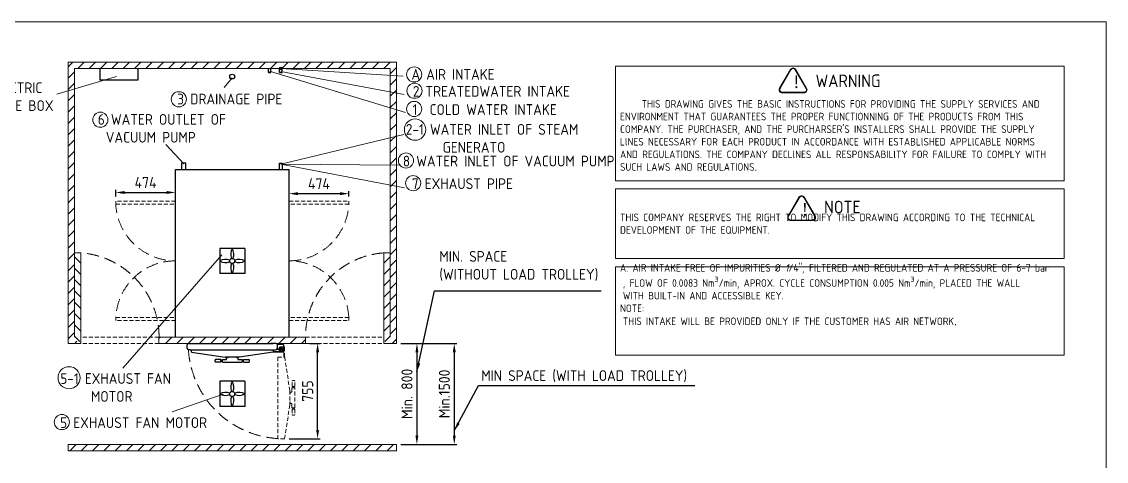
# Model space of a CAD drawing. Header units: millimetres. Extents: x -397499 to -384314, y -31382 to -22112.
# Drawn here: x -392909 to -384314, y -25597 to -22112 of the extents above; entities that cross this region are included whole.
import ezdxf

# ---------------------------------------------------------------- set-up
doc = ezdxf.new("R2010")
doc.units = ezdxf.units.MM
doc.header["$MEASUREMENT"] = 0
doc.linetypes.add('HIDDEN', pattern=[9.525, 6.35, -3.175])
doc.layers.get('0').update_dxf_attribs({"lineweight": 25})
for name, color, linetype, lineweight in [('D', 3, 'Continuous', 13), ('F', 7, 'Continuous', 15), ('H', 2, 'HIDDEN', 15), ('S', 4, 'Continuous', 15)]:
    doc.layers.add(name, color=color, linetype=linetype, lineweight=lineweight)
doc.styles.get("Standard").update_dxf_attribs({"font": 'KAIU.TTF'})
doc.styles.add('STU25', font='isocp2.shx')
doc.dimstyles.new('STU25', dxfattribs={"dimscale": 35, "dimtxt": 2.5, "dimasz": 2, "dimexe": 0.6, "dimexo": 1, "dimgap": 1, "dimtad": 1, "dimdsep": 46, "dimtxsty": 'STU25', "dimcen": 2, "dimazin": 2, "dimtfac": 1, "dimtmove": 0, "dimatfit": 3, "dimfxl": 0, "dimtolj": 1, "dimtzin": 0, "dimarcsym": 0})
doc.dimstyles.new('STU25$7', dxfattribs={"dimscale": 35, "dimtxt": 2.5, "dimasz": 2, "dimexe": 1.25, "dimexo": 0.625, "dimgap": 1, "dimtad": 0, "dimdec": 4, "dimdsep": 46, "dimtxsty": 'STU25', "dimcen": 2.5, "dimazin": 2, "dimtfac": 1, "dimtdec": 4, "dimtmove": 0, "dimatfit": 3, "dimfxl": 0, "dimtolj": 1, "dimtzin": 0, "dimarcsym": 0})
pattern_1 = [(45, (-158479.32, -8515.313), (-44.90128, 44.90128), [])]

# ---------------------------------------------------------------- blocks, each defined once
blk = doc.blocks.new('*D8')
at = {"layer": 'D', "color": 0, "lineweight": -2}
for p, q in [((-390790.3, -23524.2), (-390790.3, -23454.6)), ((-390316.3, -23499.2), (-390316.3, -23454.6)), ((-390720.3, -23475.6), (-390386.3, -23475.6))]:
    blk.add_line(p, q, dxfattribs=at)
at = {"layer": 'D', "color": 0}
for points in [[(-390720.3, -23463.9), (-390720.3, -23487.3), (-390790.3, -23475.6)], [(-390386.3, -23487.3), (-390386.3, -23463.9), (-390316.3, -23475.6)]]:
    blk.add_solid(points, dxfattribs=at)
at = {"layer": 'Defpoints', "color": 0}
for p in [(-390316.3, -23475.6), (-390316.3, -23534.2), (-390790.3, -23559.2)]:
    blk.add_point(p, dxfattribs=at)
at = {"layer": 'D', "color": 0, "insert": (-390553.3, -23396.8), "char_height": 87.5, "attachment_point": 5, "style": 'STU25'}
blk.add_mtext('\\A1;474', dxfattribs=at)
blk = doc.blocks.new('*D9')
at = {"layer": 'D', "color": 0, "lineweight": -2}
for p, q in [((-392164.3, -23499.2), (-392164.3, -23445.3)), ((-391690.3, -23499.2), (-391690.3, -23445.3)), ((-392094.3, -23466.3), (-391760.3, -23466.3))]:
    blk.add_line(p, q, dxfattribs=at)
at = {"layer": 'D', "color": 0}
for points in [[(-392094.3, -23454.6), (-392094.3, -23477.9), (-392164.3, -23466.3)], [(-391760.3, -23477.9), (-391760.3, -23454.6), (-391690.3, -23466.3)]]:
    blk.add_solid(points, dxfattribs=at)
at = {"layer": 'Defpoints', "color": 0}
for p in [(-392164.3, -23534.2), (-391690.3, -23466.3), (-391690.3, -23534.2)]:
    blk.add_point(p, dxfattribs=at)
at = {"layer": 'D', "color": 0, "insert": (-391927.3, -23387.5), "char_height": 87.5, "attachment_point": 5, "style": 'STU25'}
blk.add_mtext('\\A1;474', dxfattribs=at)
blk = doc.blocks.new('*D10')
at = {"layer": 'D', "color": 0, "lineweight": -2}
for p, q in [((-390624.5, -24663.2), (-390543.1, -24663.2)), ((-390564.1, -25347.9), (-390564.1, -24733.2)), ((-390790.2, -25417.9), (-390543.1, -25417.9))]:
    blk.add_line(p, q, dxfattribs=at)
at = {"layer": 'D', "color": 0}
for points in [[(-390552.4, -24733.2), (-390575.8, -24733.2), (-390564.1, -24663.2)], [(-390575.8, -25347.9), (-390552.4, -25347.9), (-390564.1, -25417.9)]]:
    blk.add_solid(points, dxfattribs=at)
at = {"layer": 'Defpoints', "color": 0}
for p in [(-390659.5, -24663.2), (-390564.1, -24663.2), (-390825.2, -25417.9)]:
    blk.add_point(p, dxfattribs=at)
at = {"layer": 'D', "color": 0, "insert": (-390642.9, -25040.5), "char_height": 87.5, "attachment_point": 5, "rotation": 90, "style": 'STU25'}
blk.add_mtext('\\A1;{\\Fisocp2.shx;755}', dxfattribs=at)
blk = doc.blocks.new('*D13')
at = {"layer": 'D', "color": 0, "lineweight": -2}
for p, q in [((-389905.3, -24663.2), (-389756.3, -24663.2)), ((-389777.3, -24733.2), (-389777.3, -25393.2)), ((-389905.3, -25463.2), (-389756.3, -25463.2))]:
    blk.add_line(p, q, dxfattribs=at)
at = {"layer": 'D', "color": 0}
for points in [[(-389765.6, -24733.2), (-389788.9, -24733.2), (-389777.3, -24663.2)], [(-389788.9, -25393.2), (-389765.6, -25393.2), (-389777.3, -25463.2)]]:
    blk.add_solid(points, dxfattribs=at)
at = {"layer": 'Defpoints', "color": 0}
for p in [(-389940.3, -24663.2), (-389940.3, -25463.2), (-389777.3, -25463.2)]:
    blk.add_point(p, dxfattribs=at)
at = {"layer": 'D', "color": 0, "insert": (-389856, -25063.2), "char_height": 87.5, "attachment_point": 5, "rotation": 90, "style": 'STU25'}
blk.add_mtext('\\A1;{\\Fisocp2.shx;Min. 800}', dxfattribs=at)
blk = doc.blocks.new('*D14')
at = {"layer": 'D', "color": 0, "lineweight": -2}
for p, q in [((-389905.3, -24663.2), (-389460.2, -24663.2)), ((-389481.2, -24733.2), (-389481.2, -25393.2)), ((-389905.3, -25463.2), (-389460.2, -25463.2))]:
    blk.add_line(p, q, dxfattribs=at)
at = {"layer": 'D', "color": 0}
for points in [[(-389469.5, -24733.2), (-389492.8, -24733.2), (-389481.2, -24663.2)], [(-389492.8, -25393.2), (-389469.5, -25393.2), (-389481.2, -25463.2)]]:
    blk.add_solid(points, dxfattribs=at)
at = {"layer": 'Defpoints', "color": 0}
for p in [(-389940.3, -24663.2), (-389940.3, -25463.2), (-389481.2, -25463.2)]:
    blk.add_point(p, dxfattribs=at)
at = {"layer": 'D', "color": 0, "insert": (-389559.9, -25063.2), "char_height": 87.5, "attachment_point": 5, "rotation": 90, "style": 'STU25'}
blk.add_mtext('\\A1;{\\Fisocp2.shx;Min.1500}', dxfattribs=at)

msp = doc.modelspace()

# ---------------------------------------------------------------- hatches: boundary and pattern name
at = {"layer": 'D'}
h = msp.add_hatch(color=11, dxfattribs=at)
edge = h.paths.add_edge_path()
edge.add_line((-386817.712, -22491.731), (-386903.071, -22639.577))
edge.add_arc((-386881.42, -22652.077), 25, 149.9999999, 270)
edge.add_line((-386881.42, -22677.077), (-386710.702, -22677.077))
edge.add_arc((-386710.702, -22652.077), 25, 270, 389.9999999)
edge.add_line((-386689.051, -22639.577), (-386774.41, -22491.731))
edge.add_arc((-386796.061, -22504.231), 25, 30, 150)
edge = h.paths.add_edge_path(flags=16)
edge.add_arc((-386796.061, -22504.231), 20, 30, 150)
edge.add_line((-386813.382, -22494.231), (-386898.741, -22642.077))
edge.add_arc((-386881.42, -22652.077), 20, 149.9999999, 270)
edge.add_line((-386881.42, -22672.077), (-386710.702, -22672.077))
edge.add_arc((-386710.702, -22652.077), 20, 270, 389.9999999)
edge.add_line((-386693.382, -22642.077), (-386778.741, -22494.231))
h = msp.add_hatch(color=11, dxfattribs=at)
edge = h.paths.add_edge_path()
edge.add_ellipse((-386814.178, -23664.431), major_axis=(25, 0), ratio=1, start_angle=149.9999999, end_angle=270)
edge.add_line((-386814.178, -23689.431), (-386643.46, -23689.431))
edge.add_ellipse((-386643.46, -23664.431), major_axis=(25, 0), ratio=1, start_angle=270, end_angle=389.9999999)
edge.add_line((-386621.809, -23651.931), (-386707.168, -23504.085))
edge.add_ellipse((-386728.819, -23516.585), major_axis=(25, 0), ratio=1, start_angle=30, end_angle=150)
edge.add_line((-386750.469, -23504.085), (-386835.828, -23651.931))
edge = h.paths.add_edge_path(flags=16)
edge.add_ellipse((-386814.178, -23664.431), major_axis=(20, 0), ratio=1, start_angle=149.9999999, end_angle=270)
edge.add_line((-386814.178, -23684.431), (-386643.46, -23684.431))
edge.add_ellipse((-386643.46, -23664.431), major_axis=(20, 0), ratio=1, start_angle=270, end_angle=389.9999999)
edge.add_line((-386626.139, -23654.431), (-386711.498, -23506.585))
edge.add_ellipse((-386728.819, -23516.585), major_axis=(20, 0), ratio=1, start_angle=30, end_angle=150)
edge.add_line((-386746.139, -23506.585), (-386831.498, -23654.431))
at = {"layer": 'H', "ltscale": 5}
h = msp.add_hatch(dxfattribs=at)
h.set_pattern_fill('ANSI31', color=256, scale=20, style=0)
h.set_pattern_definition(pattern_1)
h.paths.add_polyline_path([(-389940.266, -22433.176), (-389940.266, -24663.176), (-390019.134, -24663.176), (-389990.266, -24613.176), (-389990.266, -22483.176), (-392490.266, -22483.176), (-392490.266, -24613.176), (-392461.399, -24663.176), (-392540.266, -24663.176), (-392540.266, -22433.176)])
h = msp.add_hatch(dxfattribs=at)
h.set_pattern_fill('ANSI31', color=256, scale=20, angle=270, style=0)
h.set_pattern_definition([(315, (-158479.32, -8515.313), (44.90128, 44.90128), [])])
h.paths.add_polyline_path([(-392490.266, -23943.96), (-392490.266, -24613.176), (-392465.266, -24656.477), (-392440.266, -24642.044), (-392440.266, -23943.96)])
h = msp.add_hatch(dxfattribs=at)
h.set_pattern_fill('ANSI31', color=256, scale=20, angle=270, style=0)
h.set_pattern_definition([(225, (-624001.215, -8515.313), (-44.90128, 44.90128), [])])
h.paths.add_polyline_path([(-389990.266, -23943.96), (-389990.266, -24613.176), (-390015.266, -24656.477), (-390040.266, -24642.044), (-390040.266, -23943.96)])
h = msp.add_hatch(dxfattribs=at)
h.set_pattern_fill('ANSI31', color=256, scale=20, style=0)
h.set_pattern_definition(pattern_1)
h.paths.add_polyline_path([(-390659.482, -24663.176), (-390659.482, -24613.176), (-391821.051, -24613.176), (-391821.051, -24663.176)])
h = msp.add_hatch(dxfattribs=at)
h.set_pattern_fill('ANSI31', color=256, scale=20, style=0)
h.set_pattern_definition([(45, (-174215.695, -8449.804), (-44.90128, 44.90128), [])])
h.paths.add_polyline_path([(-392540.266, -25463.176), (-392540.266, -25513.176), (-389940.266, -25513.176), (-389940.266, -25463.176)])

# ---------------------------------------------------------------- linework, layer by layer
at = {"linetype": 'Continuous'}
for p, q in [((-390953.933, -22515.551), (-390953.933, -22483.176)), ((-390953.933, -22515.551), (-390933.933, -22515.551)), ((-390933.933, -22515.551), (-390933.933, -22483.176)), ((-390865.266, -22515.551), (-390865.266, -22483.176)), ((-390865.266, -22515.551), (-390845.266, -22515.551)), ((-390845.266, -22515.551), (-390845.266, -22483.176)), ((-391690.266, -23283.176), (-390790.266, -23283.176)), ((-391340.266, -23909.176), (-391340.266, -24109.176)), ((-391140.266, -23909.176), (-391340.266, -23909.176)), ((-391140.266, -23909.176), (-391140.266, -24109.176)), ((-391140.266, -24109.176), (-391340.266, -24109.176)), ((-391585.766, -24663.176), (-391545.266, -24663.176)), ((-390895.766, -24663.176), (-390935.266, -24663.176)), ((-391597.766, -24701.176), (-391597.766, -24675.176)), ((-391572.766, -24713.176), (-391585.766, -24713.176)), ((-390916.566, -24726.176), (-390869.766, -24726.176)), ((-390834.766, -24732.176), (-390916.566, -24732.176)), ((-390882.766, -24700.176), (-390882.766, -24676.176)), ((-390869.766, -24702.176), (-390869.766, -24732.176)), ((-390844.766, -24692.176), (-390859.766, -24692.176)), ((-390834.766, -24732.176), (-390834.766, -24702.176)), ((-391376.988, -24806.223), (-391376.988, -24795.223)), ((-391329.782, -24790.223), (-391371.988, -24790.223)), ((-391329.782, -24811.223), (-391371.988, -24811.223)), ((-391329.782, -24811.223), (-391329.782, -24790.223)), ((-391319.016, -24795.973), (-391329.782, -24795.973)), ((-391319.016, -24805.473), (-391329.782, -24805.473)), ((-391319.016, -24790.723), (-391317.516, -24789.223)), ((-391319.016, -24810.723), (-391319.016, -24790.723)), ((-391319.016, -24810.723), (-391317.516, -24812.223)), ((-391317.516, -24789.223), (-391285.266, -24789.223)), ((-391317.516, -24812.223), (-391163.016, -24812.223)), ((-391283.766, -24774.223), (-391285.266, -24775.723)), ((-391285.266, -24789.223), (-391285.266, -24775.723)), ((-391283.766, -24774.223), (-391272.766, -24774.223)), ((-391272.766, -24774.223), (-391272.766, -24771.76)), ((-391207.766, -24771.76), (-391207.766, -24774.223)), ((-391207.766, -24774.223), (-391196.766, -24774.223)), ((-391195.266, -24775.723), (-391196.766, -24774.223)), ((-391195.266, -24775.723), (-391195.266, -24789.223)), ((-391195.266, -24789.223), (-391163.016, -24789.223)), ((-391161.516, -24790.723), (-391163.016, -24789.223)), ((-391161.516, -24810.723), (-391163.016, -24812.223)), ((-391161.516, -24790.723), (-391161.516, -24810.723)), ((-391161.516, -24795.973), (-391150.751, -24795.973)), ((-391161.516, -24805.473), (-391150.751, -24805.473)), ((-391150.751, -24790.223), (-391108.544, -24790.223)), ((-391150.751, -24811.223), (-391150.751, -24790.223)), ((-391150.751, -24811.223), (-391108.544, -24811.223)), ((-391103.544, -24806.223), (-391103.544, -24795.223)), ((-391340.266, -24963.176), (-391340.266, -25163.176)), ((-391140.266, -24963.176), (-391340.266, -24963.176)), ((-391140.266, -24963.176), (-391140.266, -25163.176)), ((-391140.266, -25163.176), (-391340.266, -25163.176))]:
    msp.add_line(p, q, dxfattribs=at)
for p, q in [((-391690.266, -24613.176), (-391690.266, -23283.176)), ((-391608.266, -23233.176), (-391642.266, -23233.176)), ((-391642.266, -23233.176), (-391642.266, -23283.176)), ((-391608.266, -23283.176), (-391608.266, -23233.176)), ((-390865.266, -23283.176), (-390865.266, -23233.176)), ((-390865.266, -23233.176), (-390845.266, -23233.176)), ((-390845.266, -23233.176), (-390845.266, -23283.176)), ((-390790.266, -24613.176), (-390790.266, -23283.176)), ((-391565.266, -24663.176), (-390915.266, -24663.176)), ((-391572.766, -24713.176), (-390895.766, -24713.176)), ((-391563.966, -24731.376), (-391563.966, -24713.176)), ((-391563.966, -24731.376), (-391297.766, -24772.176)), ((-390916.566, -24731.376), (-391182.766, -24772.176)), ((-390916.566, -24713.176), (-390916.566, -24731.376)), ((-390885.519, -24668.176), (-390840.766, -24668.176)), ((-390872.097, -24708.176), (-390885.519, -24708.176)), ((-390882.766, -24668.176), (-390840.766, -24668.176)), ((-390882.766, -24708.176), (-390872.528, -24708.176)), ((-390850.266, -24722.176), (-390853.766, -24722.176)), ((-390850.766, -24722.176), (-390853.766, -24722.176)), ((-390834.766, -24674.176), (-390834.766, -24706.176)), ((-391182.766, -24772.176), (-391297.766, -24772.176)), ((-391182.766, -24772.176), (-391297.766, -24772.176))]:
    msp.add_line(p, q)
msp.add_lwpolyline([(-392289.569, -22483.176), (-392289.569, -22572.774), (-391984.881, -22572.774), (-391984.881, -22483.176)], dxfattribs=at)
for centre, radius in [((-390855.266, -22483.176), 10.761), ((-391240.266, -22548.176), 20), ((-391240.266, -24009.176), 20), ((-391240.266, -24009.176), 20), ((-391240.266, -24009.176), 20), ((-391240.266, -24009.176), 20), ((-390852.266, -24706.176), 6.45), ((-390852.266, -24706.176), 6.4), ((-391240.266, -25063.176), 20), ((-391240.266, -25063.176), 20), ((-391240.266, -25063.176), 20), ((-391240.266, -25063.176), 20)]:
    msp.add_circle(centre, radius)
for centre, radius, start, end in [((-391159.242, -23955.051), 93.11, 150.4818019, 201.9770324), ((-391321.291, -23955.051), 93.11, 338.0229676, 29.5181981), ((-391294.391, -24090.2), 93.11, 68.0229676, 119.5181981), ((-391294.391, -23928.152), 93.11, 240.4818019, 291.9770324), ((-391159.242, -24063.301), 93.11, 158.0229676, 209.5181981), ((-391321.291, -24063.301), 93.11, 330.4818019, 21.9770324), ((-391186.142, -24090.2), 93.11, 60.4818019, 111.9770324), ((-391186.142, -23928.152), 93.11, 248.0229676, 299.5181981), ((-390872.097, -24711.176), 3, 15.2575233, 90), ((-390853.766, -24706.176), 16, 195.2575233, 270), ((-390850.766, -24706.176), 16, 270, 0), ((-390840.766, -24674.176), 6, 0, 90), ((-391159.242, -25009.051), 93.11, 150.4818019, 201.9770324), ((-391321.291, -25009.051), 93.11, 338.0229676, 29.5181981), ((-391294.391, -25144.2), 93.11, 68.0229676, 119.5181981), ((-391294.391, -24982.152), 93.11, 240.4818019, 291.9770324), ((-391159.242, -25117.301), 93.11, 158.0229676, 209.5181981), ((-391321.291, -25117.301), 93.11, 330.4818019, 21.9770324), ((-391186.142, -25144.2), 93.11, 60.4818019, 111.9770324), ((-391186.142, -24982.152), 93.11, 248.0229676, 299.5181981)]:
    msp.add_arc(centre, radius, start, end)
for centre, radius, start, end in [((-391585.766, -24675.176), 12, 90, 180), ((-390895.766, -24676.176), 13, 0, 90), ((-391585.766, -24701.176), 12, 180, 270), ((-390895.766, -24700.176), 13, 270, 0), ((-390859.766, -24702.176), 10, 90, 180), ((-390844.766, -24702.176), 10, 0, 90), ((-391371.988, -24795.223), 5, 90, 180), ((-391371.988, -24806.223), 5, 180, 270), ((-391108.544, -24795.223), 5, 0, 90), ((-391108.544, -24806.223), 5, 270, 0)]:
    msp.add_arc(centre, radius, start, end, dxfattribs=at)
at = {"layer": 'D', "linetype": 'Continuous'}
for p, q in [((-390945.158, -22505.297), (-389866.451, -22833.157)), ((-390854.327, -22508.032), (-389878.162, -22689.581)), ((-391240.266, -22557.611), (-391305.105, -22633.749))]:
    msp.add_line(p, q, dxfattribs=at)
at = {"layer": 'D'}
for p, q in [((-390855.266, -22483.176), (-389886.93, -22545.532)), ((-392156.576, -22546.279), (-392630.629, -22685.896)), ((-390856.801, -23241.459), (-389880.084, -23006.021)), ((-391623.952, -23239.736), (-391766.745, -23084.63)), ((-390856.801, -23241.459), (-389915.146, -23249.961)), ((-390856.801, -23241.459), (-389875.614, -23430.039)), ((-391322.545, -23960.19), (-392106.579, -24860.247)), ((-391313.656, -25064.033), (-391715.651, -25205.992))]:
    msp.add_line(p, q, dxfattribs=at)
at = {"layer": 'D', "color": 11}
for p, q in [((-386817.712, -22491.731), (-386903.071, -22639.577)), ((-386813.382, -22494.231), (-386898.741, -22642.077)), ((-386778.741, -22494.231), (-386693.382, -22642.077)), ((-386774.41, -22491.731), (-386689.051, -22639.577)), ((-386881.42, -22672.077), (-386710.702, -22672.077)), ((-386881.42, -22677.077), (-386710.702, -22677.077)), ((-386750.469, -23504.085), (-386835.828, -23651.931)), ((-386746.139, -23506.585), (-386831.498, -23654.431)), ((-386711.498, -23506.585), (-386626.139, -23654.431)), ((-386707.168, -23504.085), (-386621.809, -23651.931)), ((-386814.178, -23684.431), (-386643.46, -23684.431)), ((-386814.178, -23689.431), (-386643.46, -23689.431))]:
    msp.add_line(p, q, dxfattribs=at)
for points in [[(-388202.774, -22465.228), (-384648.921, -22465.228), (-384648.921, -23374.626), (-388202.774, -23374.626)], [(-388202.774, -23436.641), (-384648.921, -23436.641), (-384648.921, -23988.401), (-388202.774, -23988.401)], [(-388202.774, -24054.72), (-384648.921, -24054.72), (-384648.921, -24754.617), (-388202.774, -24754.617)]]:
    msp.add_lwpolyline(points, close=True, dxfattribs=at)
at = {"layer": 'D'}
for centre, radius in [((-389799.17, -22530.403), 60), ((-389796.786, -22659.739), 60), ((-391663.734, -22727.339), 60), ((-389798.863, -22804.096), 60), ((-392286.071, -22889.595), 60), ((-389791.824, -22967.835), 85), ((-389864.039, -23212.891), 60), ((-389807.473, -23392.955), 60), ((-392533.864, -24935.386), 87.5), ((-392590.599, -25286.197), 60)]:
    msp.add_circle(centre, radius, dxfattribs=at)
at = {"layer": 'D', "color": 11}
for centre, radius, start, end in [((-386796.061, -22504.231), 25, 30, 150), ((-386796.061, -22504.231), 20, 30, 150), ((-386881.42, -22652.077), 25, 149.9999999, 270), ((-386881.42, -22652.077), 20, 149.9999999, 270), ((-386710.702, -22652.077), 25, 270, 29.9999999), ((-386710.702, -22652.077), 20, 270, 29.9999999), ((-386728.819, -23516.585), 25, 30, 150), ((-386728.819, -23516.585), 20, 30, 150), ((-386814.178, -23664.431), 25, 149.9999999, 270), ((-386814.178, -23664.431), 20, 149.9999999, 270), ((-386643.46, -23664.431), 25, 270, 29.9999999), ((-386643.46, -23664.431), 20, 270, 29.9999999)]:
    msp.add_arc(centre, radius, start, end, dxfattribs=at)
at = {"layer": 'F', "color": 6}
msp.add_lwpolyline([(-397499.189, -22112.324), (-397499.189, -31382.324), (-384314.189, -31382.324), (-384314.189, -22112.324)], close=True, dxfattribs=at)
msp.add_lwpolyline([(-397499.189, -22112.324), (-397499.189, -31382.324), (-384314.189, -31382.324), (-384314.189, -22112.324)], close=True, dxfattribs=at)
at = {"layer": 'H', "ltscale": 5}
for p, q in [((-392164.266, -23534.176), (-392164.266, -23559.176)), ((-391690.266, -23534.176), (-392164.266, -23534.176)), ((-390790.266, -23534.176), (-390316.266, -23534.176)), ((-390316.266, -23534.176), (-390316.266, -23559.176)), ((-392164.266, -23559.176), (-391690.266, -23559.176)), ((-390316.266, -23559.176), (-390790.266, -23559.176)), ((-392164.266, -24457.176), (-391690.266, -24457.176)), ((-392164.266, -24482.176), (-392164.266, -24457.176)), ((-391690.266, -24482.176), (-392164.266, -24482.176)), ((-390316.266, -24457.176), (-390790.266, -24457.176)), ((-390790.266, -24482.176), (-390316.266, -24482.176)), ((-390316.266, -24482.176), (-390316.266, -24457.176)), ((-391821.051, -24613.176), (-392440.266, -24613.176)), ((-391821.051, -24663.176), (-392440.266, -24663.176)), ((-390659.482, -24613.176), (-390040.266, -24613.176)), ((-390659.482, -24663.176), (-390040.266, -24663.176)), ((-390866.265, -24698.673), (-390866.268, -24713.673)), ((-390856.27, -24723.675), (-390826.27, -24723.681)), ((-390826.263, -24688.681), (-390856.263, -24688.675)), ((-390832.278, -24770.48), (-390832.27, -24723.68)), ((-390826.263, -24688.681), (-390826.278, -24770.481)), ((-390879.278, -24770.471), (-390879.397, -25417.871)), ((-390879.278, -24770.471), (-390825.078, -24770.481)), ((-390825.078, -24770.481), (-390784.327, -25036.688)), ((-390766.274, -25004.676), (-390766.266, -24962.47)), ((-390745.274, -25004.68), (-390766.274, -25004.676)), ((-390750.265, -24957.473), (-390761.265, -24957.471)), ((-390760.526, -25015.443), (-390760.524, -25004.677)), ((-390751.026, -25015.445), (-390751.024, -25004.679)), ((-390745.274, -25004.68), (-390745.266, -24962.474)), ((-390784.748, -25061.688), (-390782.284, -25061.689)), ((-390784.327, -25036.688), (-390784.348, -25151.688)), ((-390782.284, -25061.689), (-390782.282, -25050.689)), ((-390780.782, -25049.189), (-390782.282, -25050.689)), ((-390780.782, -25049.189), (-390767.282, -25049.192)), ((-390767.282, -25049.192), (-390767.276, -25016.942)), ((-390765.776, -25015.442), (-390767.276, -25016.942)), ((-390765.776, -25015.442), (-390745.776, -25015.446)), ((-390745.776, -25015.446), (-390744.276, -25016.946)), ((-390744.304, -25171.446), (-390744.276, -25016.946)), ((-390825.197, -25417.881), (-390784.348, -25151.688)), ((-390782.296, -25126.689), (-390784.76, -25126.688)), ((-390782.298, -25137.689), (-390782.296, -25126.689)), ((-390782.298, -25137.689), (-390780.799, -25139.189)), ((-390767.299, -25139.192), (-390780.799, -25139.189)), ((-390767.304, -25171.442), (-390767.299, -25139.192)), ((-390765.805, -25172.942), (-390767.304, -25171.442)), ((-390745.805, -25172.946), (-390765.805, -25172.942)), ((-390760.555, -25172.943), (-390760.557, -25183.708)), ((-390751.055, -25172.945), (-390751.057, -25183.71)), ((-390745.805, -25172.946), (-390744.304, -25171.446)), ((-390766.307, -25183.707), (-390766.314, -25225.914)), ((-390745.307, -25183.711), (-390766.307, -25183.707)), ((-390750.315, -25230.917), (-390761.315, -25230.915)), ((-390745.307, -25183.711), (-390745.314, -25225.918)), ((-390825.197, -25417.881), (-390879.397, -25417.871))]:
    msp.add_line(p, q, dxfattribs=at)
msp.add_circle((-390852.266, -24706.176), 6.4, dxfattribs=at)
at = {"layer": 'H', "ltscale": 15}
for centre, radius, start, end in [((-391690.266, -23534.176), 474, 180, 270), ((-390790.266, -23534.176), 474, 270, 0), ((-392490.266, -24613.176), 670, 0, 85.7202168), ((-389990.266, -24613.176), 670, 94.2797832, 180), ((-391690.266, -24482.176), 474, 90, 176.9766679), ((-390790.266, -24482.176), 474, 3.0233321, 90), ((-390834.766, -24663.176), 755, 183.7972016, 266.6111161)]:
    msp.add_arc(centre, radius, start, end, dxfattribs=at)
at = {"layer": 'H', "ltscale": 5}
for centre, radius, start, end in [((-390856.268, -24713.675), 10, 179.9895121, 269.9895121), ((-390856.265, -24698.675), 10, 89.9895121, 179.9895121), ((-390761.266, -24962.471), 5, 89.9895121, 179.9895121), ((-390750.266, -24962.473), 5, 359.9895121, 89.9895121), ((-390761.314, -25225.915), 5, 179.9895121, 269.9895121), ((-390750.314, -25225.917), 5, 269.9895121, 359.9895121)]:
    msp.add_arc(centre, radius, start, end, dxfattribs=at)
at = {"layer": 'S', "linetype": 'Continuous'}
for p, q in [((-392540.266, -22433.176), (-389940.266, -22433.176)), ((-392540.266, -22433.176), (-392540.266, -24663.176)), ((-392490.266, -22483.176), (-392490.266, -24613.176)), ((-392490.266, -22483.176), (-389990.266, -22483.176)), ((-389990.266, -22483.176), (-389990.266, -24613.176)), ((-389940.266, -22433.176), (-389940.266, -24663.176)), ((-392540.266, -24663.176), (-392461.399, -24663.176)), ((-392440.266, -24663.176), (-392540.266, -24663.176)), ((-391821.051, -24613.176), (-390659.482, -24613.176)), ((-391821.051, -24663.176), (-390659.482, -24663.176)), ((-390040.266, -24663.176), (-389940.266, -24663.176))]:
    msp.add_line(p, q, dxfattribs=at)
at = {"layer": 'S'}
for p, q in [((-392490.266, -23943.96), (-392490.266, -24613.176)), ((-392440.266, -23943.96), (-392490.266, -23943.96)), ((-392440.266, -24663.176), (-392440.266, -23943.96)), ((-390040.266, -24663.176), (-390040.266, -23943.96)), ((-390040.266, -23943.96), (-389990.266, -23943.96)), ((-391821.051, -24663.176), (-391821.051, -24613.176)), ((-390659.482, -24663.176), (-390659.482, -24613.176)), ((-392540.266, -25463.176), (-389940.266, -25463.176)), ((-392540.266, -25463.176), (-392540.266, -25513.176)), ((-392540.266, -25513.176), (-389940.266, -25513.176)), ((-389940.266, -25463.176), (-389940.266, -25513.176))]:
    msp.add_line(p, q, dxfattribs=at)

# ---------------------------------------------------------------- texts
at = {"layer": 'D', "color": 11, "char_height": 85, "attachment_point": 1}
for s, insert in [('{\\Fisocp2.shx;\\C3;A AIR INTAKE}', (-389820.885, -22487.76)), ('{\\Fisocp2.shx;\\C3;4 ELECTRIC \\P\\f???|b0|i0|c0|p65; \\Fisocp2.shx;INTAKE BOX}', (-393273.381, -22593.426)), ('{\\Fisocp2.shx;\\C3;3 DRAINAGE PIPE}', (-391676.185, -22683.069)), ('{\\Fisocp3.shx;\\C3;2 \\Fisocp2.shx;TREATEDWATER INTAKE}', (-389809.699, -22621.985)), ('{\\Fisocp2.shx;\\C3;1  COLD WATER INTAKE}', (-389811.776, -22766.343)), ('{\\Fisocp2.shx;\\C3;6 WATER OUTLET OF \\P\\f???|b0|i0|c0|p65;  \\Fisocp2.shx;VACUUM PUMP}', (-392305.878, -22844.54)), ('{\\Fisocp2.shx|c136;\\C3;2-1 WATER INLET OF STEAM \\P      GENERATO}', (-389865.066, -22923.752)), ('{\\Fisocp2.shx;\\C3;8 WATER INLET OF VACUUM PUMP}', (-389888.988, -23175.168)), ('{\\Fisocp2.shx;\\C3;7 EXHAUST PIPE}', (-389817.352, -23354.019)), ('{\\Fisocp2.shx|c136;\\C3;MIN. SPACE \\P(WITHOUT LOAD TROLLEY)}', (-389599.21, -23930.453)), ('{\\Fisocp2.shx;\\C3;5-1 EXHAUST FAN\\P     MOTOR}', (-392603.213, -24898.769)), ('{\\Fisocp2.shx;\\C3;MIN SPACE (WITH LOAD TROLLEY)}', (-389267.548, -24875.283)), ('{\\Fisocp2.shx;\\C3;5 EXHAUST FAN MOTOR}', (-392604.611, -25248.246))]:
    msp.add_mtext(s, dxfattribs=dict(at, insert=insert))
at = {"layer": 'D', "color": 11, "attachment_point": 1, "style": 'STU25'}
for s, insert, char_height in [('{\\f標楷體|b0|i0|c136|p65;!}', (-386804.372, -22538.961), 100), ('WARNING', (-386617.859, -22531.213), 100), ('\\A1;\\P\\H0.7042x;     THIS DRAWING GIVES THE BASIC INSTRUCTIONS FOR PROVIDING THE SUPPLY SERVICES AND\\PENVIRONMENT THAT GUARANTEES THE PROPER FUNCTIONNING OF THE PRODUCTS FROM THIS \\PCOMPANY. THE PURCHASER, AND THE PURCHARSER\'S INSTALLERS SHALL PROVIDE THE SUPPLY \\PLlNES NECESSARY FOR EACH PRODUCT IN ACCORDANCE WITH ESTABLlSHED APPLlCABLE NORMS \\PAND REGULATIONS. THE COMPANY DECLlNES ALL RESPONSABILlTY FOR FAILURE TO COMPLY WITH \\PSUCH LAWS AND REGULATIONS\\f????|b0|i0|c0|p54;.\\P\\P\\P\\P\\Fisocp2.shx|c0;THIS COMPANY RESERVES THE RIGHT TO MODIFY THIS DRAWING ACCORDING TO THE TECHNICAL \\PDEVELOPMENT OF THE EQUIPMENT.\\P\\P\\PA. AIR INTAKE FREE OF IMPURITIES %%C \\fISOCP2|b0|i1|c0|p2;1\\Fisocp2.shx|c0;/4"\\fISOCP2|b0|i1|c0|p2;, \\Fisocp2.shx|c0;FILTERED AND REGULATED AT A PRESSURE OF 6-7 bar\\P\\f????|b0|i0|c0|p54; \\Fisocp2.shx|c0;, FLOW OF 0.0083 Nm{\\H0.7x;\\S3^ ;}\\H1.0003x;/min, APROX. CYCLE CONSUMPTION 0.005 Nm{\\H0.7x;\\S3^ ;}\\H1.0003x;/min, PLACED THE WALL \\P\\f????|b0|i0|c0|p54; \\Fisocp2.shx|c0;WITH BUILT-IN AND ACCESSIBLE KEY.\\PNOTE:\\P\\f????|b0|i0|c0|p54; \\Fisocp2.shx|c0;THIS INTAKE WILL BE PROVIDED ONLY IF THE CUSTOMER HAS AIR NETWORK\\fArial|b0|i0|c0|p34;\\H1.1x;.', (-388167.392, -22592.388), 85.147853), ('{\\f標楷體|b0|i0|c136|p65;!}', (-386737.129, -23551.315), 100), ('NOTE', (-386550.617, -23531.947), 100)]:
    msp.add_mtext(s, dxfattribs=dict(at, insert=insert, char_height=char_height))

# ---------------------------------------------------------------- dimensions: what is measured, and where the dimension line sits
at = {"layer": 'D'}
dim = msp.add_linear_dim(base=(-391690.266, -23466.273), p1=(-392164.266, -23534.176), p2=(-391690.266, -23534.176), dimstyle='STU25', dxfattribs=at)
dim.commit()
dim.dimension.update_dxf_attribs({"geometry": '*D9', "text_midpoint": (-391927.266, -23387.523)})
dim = msp.add_linear_dim(base=(-390316.266, -23475.595), p1=(-390790.266, -23559.176), p2=(-390316.266, -23534.176), dimstyle='STU25', dxfattribs=at)
dim.commit()
dim.dimension.update_dxf_attribs({"geometry": '*D8', "text_midpoint": (-390553.266, -23475.595), "dimtype": 160})
dim = msp.add_linear_dim(base=(-390564.109, -24663.176), p1=(-390825.197, -25417.881), p2=(-390659.482, -24663.176), angle=90, text='{\\Fisocp2.shx;755}', dimstyle='STU25', dxfattribs=at)
dim.commit()
dim.dimension.update_dxf_attribs({"geometry": '*D10', "text_midpoint": (-390642.859, -25040.528)})
for base, text, picture, middle in [((-389777.276, -25463.176), '{\\Fisocp2.shx;Min. <>}', '*D13', (-389777.276, -25063.176)), ((-389481.171, -25463.176), '{\\Fisocp2.shx;Min.1500}', '*D14', (-389481.171, -25063.176))]:
    dim = msp.add_linear_dim(base=base, p1=(-389940.266, -24663.176), p2=(-389940.266, -25463.176), angle=90, text=text, dimstyle='STU25', dxfattribs=at)
    dim.commit()
    dim.dimension.update_dxf_attribs({"geometry": picture, "text_midpoint": middle, "dimtype": 160})

# ---------------------------------------------------------------- leaders
for points in [[(-389777.276, -24888.958), (-389637.554, -24246.516), (-388316.447, -24246.516)], [(-389481.171, -25356.363), (-389288.721, -24996.488), (-387574.526, -24996.488)]]:
    msp.add_leader(points, dimstyle='STU25$7', override={"dimgap": 1, "dimtad": 0}, dxfattribs=at)

doc.saveas('drawing.dxf')
